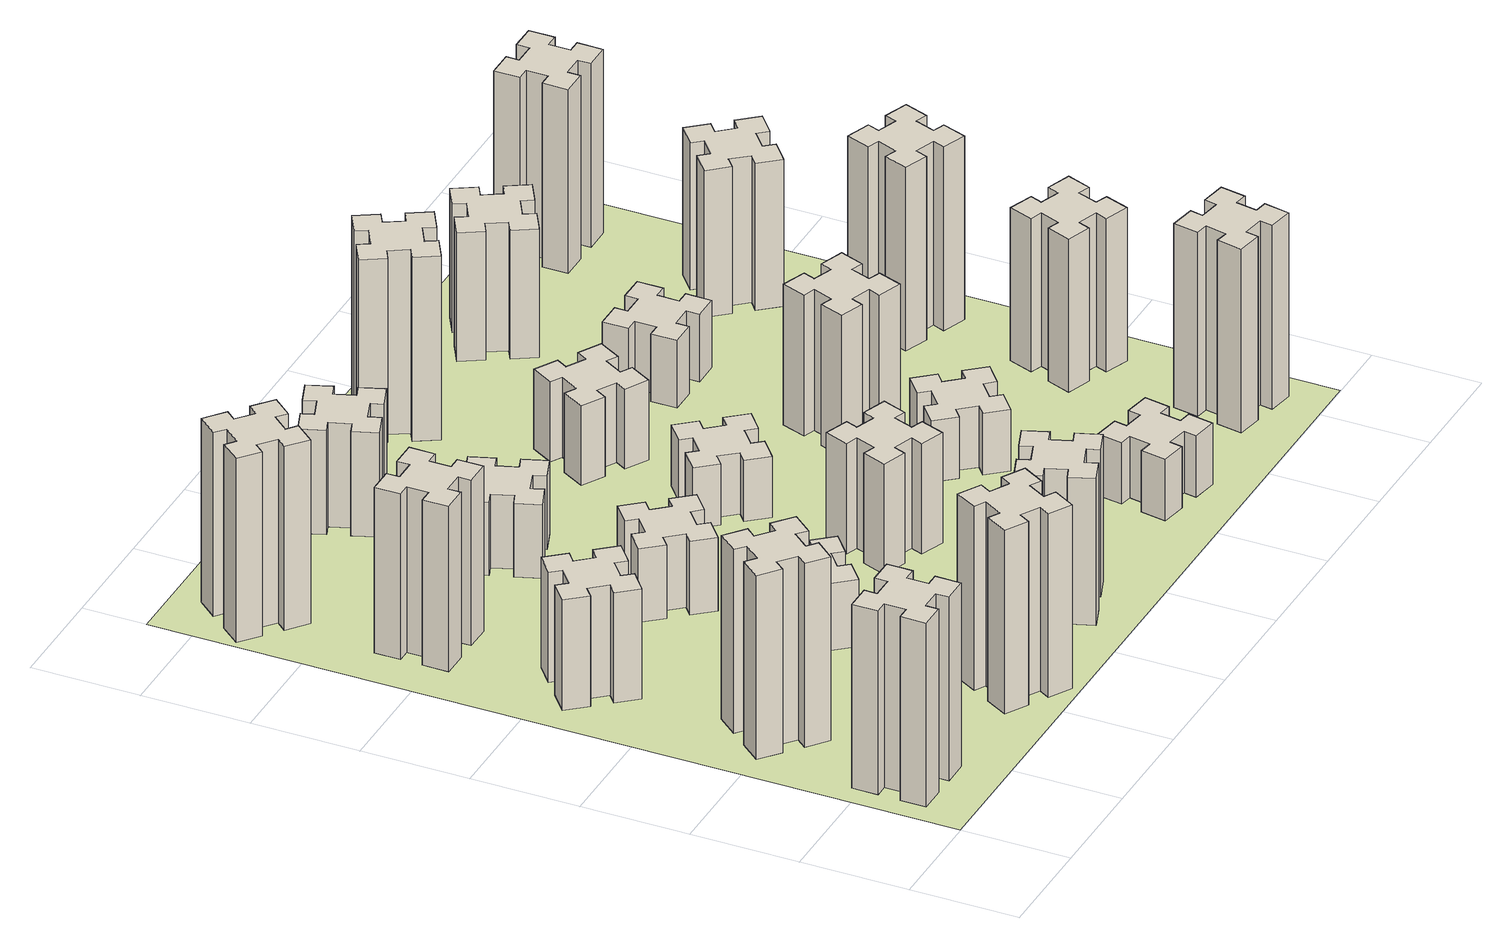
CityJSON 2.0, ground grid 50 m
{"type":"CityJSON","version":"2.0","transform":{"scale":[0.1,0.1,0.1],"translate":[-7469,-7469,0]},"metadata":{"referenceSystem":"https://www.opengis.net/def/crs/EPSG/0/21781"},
"CityObjects":{
"building1":{"type":"Building","attributes":{"class":"1000","function":"1000","usage":"1000","yearOfConstruction":2016,"roofType":"1000","measuredHeight":90,"storeysAboveGround":30,"storeysBelowGround":0},"geometry":[{"type":"Solid","lod":"1","boundaries":[[[[0,1,2,3,4,5,6,7,8,9,10,11,12,13,14,15,16,17,18,19]],[[17,16,20,21]],[[16,15,22,20]],[[15,14,23,22]],[[14,13,24,23]],[[13,12,25,24]],[[12,11,26,25]],[[11,10,27,26]],[[10,9,28,27]],[[9,8,29,28]],[[8,7,30,29]],[[7,6,31,30]],[[6,5,32,31]],[[5,4,33,32]],[[4,3,34,33]],[[3,2,35,34]],[[2,1,36,35]],[[1,0,37,36]],[[0,19,38,37]],[[19,18,39,38]],[[18,17,21,39]],[[24,25,26,27,28,29,30,31,32,33,34,35,36,37,38,39,21,20,22,23]]]]}]},
"building2":{"type":"Building","attributes":{"class":"1000","function":"1000","usage":"1000","yearOfConstruction":2016,"roofType":"1000","measuredHeight":90,"storeysAboveGround":30,"storeysBelowGround":0},"geometry":[{"type":"Solid","lod":"1","boundaries":[[[[40,41,42,43,44,45,46,47,48,49,50,51,52,53,54,55,56,57,58,59]],[[57,56,60,61]],[[56,55,62,60]],[[55,54,63,62]],[[54,53,64,63]],[[53,52,65,64]],[[52,51,66,65]],[[51,50,67,66]],[[50,49,68,67]],[[49,48,69,68]],[[48,47,70,69]],[[47,46,71,70]],[[46,45,72,71]],[[45,44,73,72]],[[44,43,74,73]],[[43,42,75,74]],[[42,41,76,75]],[[41,40,77,76]],[[40,59,78,77]],[[59,58,79,78]],[[58,57,61,79]],[[64,65,66,67,68,69,70,71,72,73,74,75,76,77,78,79,61,60,62,63]]]]}]},
"building3":{"type":"Building","attributes":{"class":"1000","function":"1000","usage":"1000","yearOfConstruction":2016,"roofType":"1000","measuredHeight":54,"storeysAboveGround":30,"storeysBelowGround":0},"geometry":[{"type":"Solid","lod":"1","boundaries":[[[[80,81,82,83,84,85,86,87,88,89,90,91,92,93,94,95,96,97,98,99]],[[97,96,100,101]],[[96,95,102,100]],[[95,94,103,102]],[[94,93,104,103]],[[93,92,105,104]],[[92,91,106,105]],[[91,90,107,106]],[[90,89,108,107]],[[89,88,109,108]],[[88,87,110,109]],[[87,86,111,110]],[[86,85,112,111]],[[85,84,113,112]],[[84,83,114,113]],[[83,82,115,114]],[[82,81,116,115]],[[81,80,117,116]],[[80,99,118,117]],[[99,98,119,118]],[[98,97,101,119]],[[104,105,106,107,108,109,110,111,112,113,114,115,116,117,118,119,101,100,102,103]]]]}]},
"building4":{"type":"Building","attributes":{"class":"1000","function":"1000","usage":"1000","yearOfConstruction":2016,"roofType":"1000","measuredHeight":81,"storeysAboveGround":30,"storeysBelowGround":0},"geometry":[{"type":"Solid","lod":"1","boundaries":[[[[120,121,122,123,124,125,126,127,128,129,130,131,132,133,134,135,136,137,138,139]],[[137,136,140,141]],[[136,135,142,140]],[[135,134,143,142]],[[134,133,144,143]],[[133,132,145,144]],[[132,131,146,145]],[[131,130,147,146]],[[130,129,148,147]],[[129,128,149,148]],[[128,127,150,149]],[[127,126,151,150]],[[126,125,152,151]],[[125,124,153,152]],[[124,123,154,153]],[[123,122,155,154]],[[122,121,156,155]],[[121,120,157,156]],[[120,139,158,157]],[[139,138,159,158]],[[138,137,141,159]],[[144,145,146,147,148,149,150,151,152,153,154,155,156,157,158,159,141,140,142,143]]]]}]},
"building5":{"type":"Building","attributes":{"class":"1000","function":"1000","usage":"1000","yearOfConstruction":2016,"roofType":"1000","measuredHeight":90,"storeysAboveGround":30,"storeysBelowGround":0},"geometry":[{"type":"Solid","lod":"1","boundaries":[[[[160,161,162,163,164,165,166,167,168,169,170,171,172,173,174,175,176,177,178,179]],[[177,176,180,181]],[[176,175,182,180]],[[175,174,183,182]],[[174,173,184,183]],[[173,172,185,184]],[[172,171,186,185]],[[171,170,187,186]],[[170,169,188,187]],[[169,168,189,188]],[[168,167,190,189]],[[167,166,191,190]],[[166,165,192,191]],[[165,164,193,192]],[[164,163,194,193]],[[163,162,195,194]],[[162,161,196,195]],[[161,160,197,196]],[[160,179,198,197]],[[179,178,199,198]],[[178,177,181,199]],[[184,185,186,187,188,189,190,191,192,193,194,195,196,197,198,199,181,180,182,183]]]]}]},
"building6":{"type":"Building","attributes":{"class":"1000","function":"1000","usage":"1000","yearOfConstruction":2016,"roofType":"1000","measuredHeight":90,"storeysAboveGround":30,"storeysBelowGround":0},"geometry":[{"type":"Solid","lod":"1","boundaries":[[[[200,201,202,203,204,205,206,207,208,209,210,211,212,213,214,215,216,217,218,219]],[[217,216,220,221]],[[216,215,222,220]],[[215,214,223,222]],[[214,213,224,223]],[[213,212,225,224]],[[212,211,226,225]],[[211,210,227,226]],[[210,209,228,227]],[[209,208,229,228]],[[208,207,230,229]],[[207,206,231,230]],[[206,205,232,231]],[[205,204,233,232]],[[204,203,234,233]],[[203,202,235,234]],[[202,201,236,235]],[[201,200,237,236]],[[200,219,238,237]],[[219,218,239,238]],[[218,217,221,239]],[[224,225,226,227,228,229,230,231,232,233,234,235,236,237,238,239,221,220,222,223]]]]}]},
"building7":{"type":"Building","attributes":{"class":"1000","function":"1000","usage":"1000","yearOfConstruction":2016,"roofType":"1000","measuredHeight":33,"storeysAboveGround":30,"storeysBelowGround":0},"geometry":[{"type":"Solid","lod":"1","boundaries":[[[[240,241,242,243,244,245,246,247,248,249,250,251,252,253,254,255,256,257,258,259]],[[257,256,260,261]],[[256,255,262,260]],[[255,254,263,262]],[[254,253,264,263]],[[253,252,265,264]],[[252,251,266,265]],[[251,250,267,266]],[[250,249,268,267]],[[249,248,269,268]],[[248,247,270,269]],[[247,246,271,270]],[[246,245,272,271]],[[245,244,273,272]],[[244,243,274,273]],[[243,242,275,274]],[[242,241,276,275]],[[241,240,277,276]],[[240,259,278,277]],[[259,258,279,278]],[[258,257,261,279]],[[264,265,266,267,268,269,270,271,272,273,274,275,276,277,278,279,261,260,262,263]]]]}]},
"building8":{"type":"Building","attributes":{"class":"1000","function":"1000","usage":"1000","yearOfConstruction":2016,"roofType":"1000","measuredHeight":36,"storeysAboveGround":30,"storeysBelowGround":0},"geometry":[{"type":"Solid","lod":"1","boundaries":[[[[280,281,282,283,284,285,286,287,288,289,290,291,292,293,294,295,296,297,298,299]],[[297,296,300,301]],[[296,295,302,300]],[[295,294,303,302]],[[294,293,304,303]],[[293,292,305,304]],[[292,291,306,305]],[[291,290,307,306]],[[290,289,308,307]],[[289,288,309,308]],[[288,287,310,309]],[[287,286,311,310]],[[286,285,312,311]],[[285,284,313,312]],[[284,283,314,313]],[[283,282,315,314]],[[282,281,316,315]],[[281,280,317,316]],[[280,299,318,317]],[[299,298,319,318]],[[298,297,301,319]],[[304,305,306,307,308,309,310,311,312,313,314,315,316,317,318,319,301,300,302,303]]]]}]},
"building9":{"type":"Building","attributes":{"class":"1000","function":"1000","usage":"1000","yearOfConstruction":2016,"roofType":"1000","measuredHeight":72,"storeysAboveGround":30,"storeysBelowGround":0},"geometry":[{"type":"Solid","lod":"1","boundaries":[[[[320,321,322,323,324,325,326,327,328,329,330,331,332,333,334,335,336,337,338,339]],[[337,336,340,341]],[[336,335,342,340]],[[335,334,343,342]],[[334,333,344,343]],[[333,332,345,344]],[[332,331,346,345]],[[331,330,347,346]],[[330,329,348,347]],[[329,328,349,348]],[[328,327,350,349]],[[327,326,351,350]],[[326,325,352,351]],[[325,324,353,352]],[[324,323,354,353]],[[323,322,355,354]],[[322,321,356,355]],[[321,320,357,356]],[[320,339,358,357]],[[339,338,359,358]],[[338,337,341,359]],[[344,345,346,347,348,349,350,351,352,353,354,355,356,357,358,359,341,340,342,343]]]]}]},
"building10":{"type":"Building","attributes":{"class":"1000","function":"1000","usage":"1000","yearOfConstruction":2016,"roofType":"1000","measuredHeight":36,"storeysAboveGround":30,"storeysBelowGround":0},"geometry":[{"type":"Solid","lod":"1","boundaries":[[[[360,361,362,363,364,365,366,367,368,369,370,371,372,373,374,375,376,377,378,379]],[[377,376,380,381]],[[376,375,382,380]],[[375,374,383,382]],[[374,373,384,383]],[[373,372,385,384]],[[372,371,386,385]],[[371,370,387,386]],[[370,369,388,387]],[[369,368,389,388]],[[368,367,390,389]],[[367,366,391,390]],[[366,365,392,391]],[[365,364,393,392]],[[364,363,394,393]],[[363,362,395,394]],[[362,361,396,395]],[[361,360,397,396]],[[360,379,398,397]],[[379,378,399,398]],[[378,377,381,399]],[[384,385,386,387,388,389,390,391,392,393,394,395,396,397,398,399,381,380,382,383]]]]}]},
"building11":{"type":"Building","attributes":{"class":"1000","function":"1000","usage":"1000","yearOfConstruction":2016,"roofType":"1000","measuredHeight":51,"storeysAboveGround":30,"storeysBelowGround":0},"geometry":[{"type":"Solid","lod":"1","boundaries":[[[[400,401,402,403,404,405,406,407,408,409,410,411,412,413,414,415,416,417,418,419]],[[417,416,420,421]],[[416,415,422,420]],[[415,414,423,422]],[[414,413,424,423]],[[413,412,425,424]],[[412,411,426,425]],[[411,410,427,426]],[[410,409,428,427]],[[409,408,429,428]],[[408,407,430,429]],[[407,406,431,430]],[[406,405,432,431]],[[405,404,433,432]],[[404,403,434,433]],[[403,402,435,434]],[[402,401,436,435]],[[401,400,437,436]],[[400,419,438,437]],[[419,418,439,438]],[[418,417,421,439]],[[424,425,426,427,428,429,430,431,432,433,434,435,436,437,438,439,421,420,422,423]]]]}]},
"building12":{"type":"Building","attributes":{"class":"1000","function":"1000","usage":"1000","yearOfConstruction":2016,"roofType":"1000","measuredHeight":54,"storeysAboveGround":30,"storeysBelowGround":0},"geometry":[{"type":"Solid","lod":"1","boundaries":[[[[440,441,442,443,444,445,446,447,448,449,450,451,452,453,454,455,456,457,458,459]],[[457,456,460,461]],[[456,455,462,460]],[[455,454,463,462]],[[454,453,464,463]],[[453,452,465,464]],[[452,451,466,465]],[[451,450,467,466]],[[450,449,468,467]],[[449,448,469,468]],[[448,447,470,469]],[[447,446,471,470]],[[446,445,472,471]],[[445,444,473,472]],[[444,443,474,473]],[[443,442,475,474]],[[442,441,476,475]],[[441,440,477,476]],[[440,459,478,477]],[[459,458,479,478]],[[458,457,461,479]],[[464,465,466,467,468,469,470,471,472,473,474,475,476,477,478,479,461,460,462,463]]]]}]},
"building13":{"type":"Building","attributes":{"class":"1000","function":"1000","usage":"1000","yearOfConstruction":2016,"roofType":"1000","measuredHeight":30,"storeysAboveGround":30,"storeysBelowGround":0},"geometry":[{"type":"Solid","lod":"1","boundaries":[[[[480,481,482,483,484,485,486,487,488,489,490,491,492,493,494,495,496,497,498,499]],[[497,496,500,501]],[[496,495,502,500]],[[495,494,503,502]],[[494,493,504,503]],[[493,492,505,504]],[[492,491,506,505]],[[491,490,507,506]],[[490,489,508,507]],[[489,488,509,508]],[[488,487,510,509]],[[487,486,511,510]],[[486,485,512,511]],[[485,484,513,512]],[[484,483,514,513]],[[483,482,515,514]],[[482,481,516,515]],[[481,480,517,516]],[[480,499,518,517]],[[499,498,519,518]],[[498,497,501,519]],[[504,505,506,507,508,509,510,511,512,513,514,515,516,517,518,519,501,500,502,503]]]]}]},
"building14":{"type":"Building","attributes":{"class":"1000","function":"1000","usage":"1000","yearOfConstruction":2016,"roofType":"1000","measuredHeight":39,"storeysAboveGround":30,"storeysBelowGround":0},"geometry":[{"type":"Solid","lod":"1","boundaries":[[[[520,521,522,523,524,525,526,527,528,529,530,531,532,533,534,535,536,537,538,539]],[[537,536,540,541]],[[536,535,542,540]],[[535,534,543,542]],[[534,533,544,543]],[[533,532,545,544]],[[532,531,546,545]],[[531,530,547,546]],[[530,529,548,547]],[[529,528,549,548]],[[528,527,550,549]],[[527,526,551,550]],[[526,525,552,551]],[[525,524,553,552]],[[524,523,554,553]],[[523,522,555,554]],[[522,521,556,555]],[[521,520,557,556]],[[520,539,558,557]],[[539,538,559,558]],[[538,537,541,559]],[[544,545,546,547,548,549,550,551,552,553,554,555,556,557,558,559,541,540,542,543]]]]}]},
"building15":{"type":"Building","attributes":{"class":"1000","function":"1000","usage":"1000","yearOfConstruction":2016,"roofType":"1000","measuredHeight":30,"storeysAboveGround":30,"storeysBelowGround":0},"geometry":[{"type":"Solid","lod":"1","boundaries":[[[[560,561,562,563,564,565,566,567,568,569,570,571,572,573,574,575,576,577,578,579]],[[577,576,580,581]],[[576,575,582,580]],[[575,574,583,582]],[[574,573,584,583]],[[573,572,585,584]],[[572,571,586,585]],[[571,570,587,586]],[[570,569,588,587]],[[569,568,589,588]],[[568,567,590,589]],[[567,566,591,590]],[[566,565,592,591]],[[565,564,593,592]],[[564,563,594,593]],[[563,562,595,594]],[[562,561,596,595]],[[561,560,597,596]],[[560,579,598,597]],[[579,578,599,598]],[[578,577,581,599]],[[584,585,586,587,588,589,590,591,592,593,594,595,596,597,598,599,581,580,582,583]]]]}]},
"building16":{"type":"Building","attributes":{"class":"1000","function":"1000","usage":"1000","yearOfConstruction":2016,"roofType":"1000","measuredHeight":90,"storeysAboveGround":30,"storeysBelowGround":0},"geometry":[{"type":"Solid","lod":"1","boundaries":[[[[600,601,602,603,604,605,606,607,608,609,610,611,612,613,614,615,616,617,618,619]],[[617,616,620,621]],[[616,615,622,620]],[[615,614,623,622]],[[614,613,624,623]],[[613,612,625,624]],[[612,611,626,625]],[[611,610,627,626]],[[610,609,628,627]],[[609,608,629,628]],[[608,607,630,629]],[[607,606,631,630]],[[606,605,632,631]],[[605,604,633,632]],[[604,603,634,633]],[[603,602,635,634]],[[602,601,636,635]],[[601,600,637,636]],[[600,619,638,637]],[[619,618,639,638]],[[618,617,621,639]],[[624,625,626,627,628,629,630,631,632,633,634,635,636,637,638,639,621,620,622,623]]]]}]},
"building17":{"type":"Building","attributes":{"class":"1000","function":"1000","usage":"1000","yearOfConstruction":2016,"roofType":"1000","measuredHeight":30,"storeysAboveGround":30,"storeysBelowGround":0},"geometry":[{"type":"Solid","lod":"1","boundaries":[[[[640,641,642,643,644,645,646,647,648,649,650,651,652,653,654,655,656,657,658,659]],[[657,656,660,661]],[[656,655,662,660]],[[655,654,663,662]],[[654,653,664,663]],[[653,652,665,664]],[[652,651,666,665]],[[651,650,667,666]],[[650,649,668,667]],[[649,648,669,668]],[[648,647,670,669]],[[647,646,671,670]],[[646,645,672,671]],[[645,644,673,672]],[[644,643,674,673]],[[643,642,675,674]],[[642,641,676,675]],[[641,640,677,676]],[[640,659,678,677]],[[659,658,679,678]],[[658,657,661,679]],[[664,665,666,667,668,669,670,671,672,673,674,675,676,677,678,679,661,660,662,663]]]]}]},
"building18":{"type":"Building","attributes":{"class":"1000","function":"1000","usage":"1000","yearOfConstruction":2016,"roofType":"1000","measuredHeight":69,"storeysAboveGround":30,"storeysBelowGround":0},"geometry":[{"type":"Solid","lod":"1","boundaries":[[[[680,681,682,683,684,685,686,687,688,689,690,691,692,693,694,695,696,697,698,699]],[[697,696,700,701]],[[696,695,702,700]],[[695,694,703,702]],[[694,693,704,703]],[[693,692,705,704]],[[692,691,706,705]],[[691,690,707,706]],[[690,689,708,707]],[[689,688,709,708]],[[688,687,710,709]],[[687,686,711,710]],[[686,685,712,711]],[[685,684,713,712]],[[684,683,714,713]],[[683,682,715,714]],[[682,681,716,715]],[[681,680,717,716]],[[680,699,718,717]],[[699,698,719,718]],[[698,697,701,719]],[[704,705,706,707,708,709,710,711,712,713,714,715,716,717,718,719,701,700,702,703]]]]}]},
"building19":{"type":"Building","attributes":{"class":"1000","function":"1000","usage":"1000","yearOfConstruction":2016,"roofType":"1000","measuredHeight":33,"storeysAboveGround":30,"storeysBelowGround":0},"geometry":[{"type":"Solid","lod":"1","boundaries":[[[[720,721,722,723,724,725,726,727,728,729,730,731,732,733,734,735,736,737,738,739]],[[737,736,740,741]],[[736,735,742,740]],[[735,734,743,742]],[[734,733,744,743]],[[733,732,745,744]],[[732,731,746,745]],[[731,730,747,746]],[[730,729,748,747]],[[729,728,749,748]],[[728,727,750,749]],[[727,726,751,750]],[[726,725,752,751]],[[725,724,753,752]],[[724,723,754,753]],[[723,722,755,754]],[[722,721,756,755]],[[721,720,757,756]],[[720,739,758,757]],[[739,738,759,758]],[[738,737,741,759]],[[744,745,746,747,748,749,750,751,752,753,754,755,756,757,758,759,741,740,742,743]]]]}]},
"building20":{"type":"Building","attributes":{"class":"1000","function":"1000","usage":"1000","yearOfConstruction":2016,"roofType":"1000","measuredHeight":90,"storeysAboveGround":30,"storeysBelowGround":0},"geometry":[{"type":"Solid","lod":"1","boundaries":[[[[760,761,762,763,764,765,766,767,768,769,770,771,772,773,774,775,776,777,778,779]],[[777,776,780,781]],[[776,775,782,780]],[[775,774,783,782]],[[774,773,784,783]],[[773,772,785,784]],[[772,771,786,785]],[[771,770,787,786]],[[770,769,788,787]],[[769,768,789,788]],[[768,767,790,789]],[[767,766,791,790]],[[766,765,792,791]],[[765,764,793,792]],[[764,763,794,793]],[[763,762,795,794]],[[762,761,796,795]],[[761,760,797,796]],[[760,779,798,797]],[[779,778,799,798]],[[778,777,781,799]],[[784,785,786,787,788,789,790,791,792,793,794,795,796,797,798,799,781,780,782,783]]]]}]},
"building21":{"type":"Building","attributes":{"class":"1000","function":"1000","usage":"1000","yearOfConstruction":2016,"roofType":"1000","measuredHeight":63,"storeysAboveGround":30,"storeysBelowGround":0},"geometry":[{"type":"Solid","lod":"1","boundaries":[[[[800,801,802,803,804,805,806,807,808,809,810,811,812,813,814,815,816,817,818,819]],[[817,816,820,821]],[[816,815,822,820]],[[815,814,823,822]],[[814,813,824,823]],[[813,812,825,824]],[[812,811,826,825]],[[811,810,827,826]],[[810,809,828,827]],[[809,808,829,828]],[[808,807,830,829]],[[807,806,831,830]],[[806,805,832,831]],[[805,804,833,832]],[[804,803,834,833]],[[803,802,835,834]],[[802,801,836,835]],[[801,800,837,836]],[[800,819,838,837]],[[819,818,839,838]],[[818,817,821,839]],[[824,825,826,827,828,829,830,831,832,833,834,835,836,837,838,839,821,820,822,823]]]]}]},
"building22":{"type":"Building","attributes":{"class":"1000","function":"1000","usage":"1000","yearOfConstruction":2016,"roofType":"1000","measuredHeight":75,"storeysAboveGround":30,"storeysBelowGround":0},"geometry":[{"type":"Solid","lod":"1","boundaries":[[[[840,841,842,843,844,845,846,847,848,849,850,851,852,853,854,855,856,857,858,859]],[[857,856,860,861]],[[856,855,862,860]],[[855,854,863,862]],[[854,853,864,863]],[[853,852,865,864]],[[852,851,866,865]],[[851,850,867,866]],[[850,849,868,867]],[[849,848,869,868]],[[848,847,870,869]],[[847,846,871,870]],[[846,845,872,871]],[[845,844,873,872]],[[844,843,874,873]],[[843,842,875,874]],[[842,841,876,875]],[[841,840,877,876]],[[840,859,878,877]],[[859,858,879,878]],[[858,857,861,879]],[[864,865,866,867,868,869,870,871,872,873,874,875,876,877,878,879,861,860,862,863]]]]}]},
"building23":{"type":"Building","attributes":{"class":"1000","function":"1000","usage":"1000","yearOfConstruction":2016,"roofType":"1000","measuredHeight":90,"storeysAboveGround":30,"storeysBelowGround":0},"geometry":[{"type":"Solid","lod":"1","boundaries":[[[[880,881,882,883,884,885,886,887,888,889,890,891,892,893,894,895,896,897,898,899]],[[897,896,900,901]],[[896,895,902,900]],[[895,894,903,902]],[[894,893,904,903]],[[893,892,905,904]],[[892,891,906,905]],[[891,890,907,906]],[[890,889,908,907]],[[889,888,909,908]],[[888,887,910,909]],[[887,886,911,910]],[[886,885,912,911]],[[885,884,913,912]],[[884,883,914,913]],[[883,882,915,914]],[[882,881,916,915]],[[881,880,917,916]],[[880,899,918,917]],[[899,898,919,918]],[[898,897,901,919]],[[904,905,906,907,908,909,910,911,912,913,914,915,916,917,918,919,901,900,902,903]]]]}]},
"building24":{"type":"Building","attributes":{"class":"1000","function":"1000","usage":"1000","yearOfConstruction":2016,"roofType":"1000","measuredHeight":72,"storeysAboveGround":30,"storeysBelowGround":0},"geometry":[{"type":"Solid","lod":"1","boundaries":[[[[920,921,922,923,924,925,926,927,928,929,930,931,932,933,934,935,936,937,938,939]],[[937,936,940,941]],[[936,935,942,940]],[[935,934,943,942]],[[934,933,944,943]],[[933,932,945,944]],[[932,931,946,945]],[[931,930,947,946]],[[930,929,948,947]],[[929,928,949,948]],[[928,927,950,949]],[[927,926,951,950]],[[926,925,952,951]],[[925,924,953,952]],[[924,923,954,953]],[[923,922,955,954]],[[922,921,956,955]],[[921,920,957,956]],[[920,939,958,957]],[[939,938,959,958]],[[938,937,941,959]],[[944,945,946,947,948,949,950,951,952,953,954,955,956,957,958,959,941,940,942,943]]]]}]},
"building25":{"type":"Building","attributes":{"class":"1000","function":"1000","usage":"1000","yearOfConstruction":2016,"roofType":"1000","measuredHeight":90,"storeysAboveGround":30,"storeysBelowGround":0},"geometry":[{"type":"Solid","lod":"1","boundaries":[[[[960,961,962,963,964,965,966,967,968,969,970,971,972,973,974,975,976,977,978,979]],[[977,976,980,981]],[[976,975,982,980]],[[975,974,983,982]],[[974,973,984,983]],[[973,972,985,984]],[[972,971,986,985]],[[971,970,987,986]],[[970,969,988,987]],[[969,968,989,988]],[[968,967,990,989]],[[967,966,991,990]],[[966,965,992,991]],[[965,964,993,992]],[[964,963,994,993]],[[963,962,995,994]],[[962,961,996,995]],[[961,960,997,996]],[[960,979,998,997]],[[979,978,999,998]],[[978,977,981,999]],[[984,985,986,987,988,989,990,991,992,993,994,995,996,997,998,999,981,980,982,983]]]]}]},
"landuse1":{"type":"LandUse","attributes":{"name":"plot1","function":"1010"},"geometry":[{"type":"MultiSurface","lod":"1","boundaries":[[[1000,1001,1002,1003]]]}]}
},
"vertices":[
[165,425,0],[165,325,0],[105,325,0],[105,205,0],[225,205,0],[225,265,0],[325,265,0],[325,205,0],[445,205,0],[445,325,0],[385,325,0],[385,425,0],[445,425,0],[445,545,0],[325,545,0],[325,485,0],[225,485,0],[225,545,0],[105,545,0],[105,425,0],[225,485,900],[225,545,900],[325,485,900],[325,545,900],[445,545,900],[445,425,900],[385,425,900],[385,325,900],[445,325,900],[445,205,900],[325,205,900],[325,265,900],[225,265,900],[225,205,900],[105,205,900],[105,325,900],[165,325,900],[165,425,900],[105,425,900],[105,545,900],
[484,1067,0],[408,1132,0],[446,1178,0],[354,1255,0],[277,1163,0],[323,1124,0],[259,1048,0],[213,1086,0],[136,994,0],[228,917,0],[266,963,0],[343,899,0],[304,853,0],[396,776,0],[473,868,0],[427,906,0],[492,983,0],[538,944,0],[615,1036,0],[523,1113,0],[492,983,900],[538,944,900],[427,906,900],[473,868,900],[396,776,900],[304,853,900],[343,899,900],[266,963,900],[228,917,900],[136,994,900],[213,1086,900],[259,1048,900],[323,1124,900],[277,1163,900],[354,1255,900],[446,1178,900],[408,1132,900],[484,1067,900],[523,1113,900],[615,1036,900],
[492,1888,0],[427,1964,0],[473,2003,0],[396,2095,0],[304,2018,0],[343,1972,0],[266,1907,0],[228,1953,0],[136,1876,0],[213,1784,0],[259,1823,0],[323,1746,0],[277,1708,0],[354,1616,0],[446,1693,0],[408,1739,0],[484,1803,0],[523,1757,0],[615,1834,0],[538,1926,0],[484,1803,540],[523,1757,540],[408,1739,540],[446,1693,540],[354,1616,540],[277,1708,540],[323,1746,540],[259,1823,540],[213,1784,540],[136,1876,540],[228,1953,540],[266,1907,540],[343,1972,540],[304,2018,540],[396,2095,540],[473,2003,540],[427,1964,540],[492,1888,540],[538,1926,540],[615,1834,540],
[485,2545,0],[485,2645,0],[545,2645,0],[545,2765,0],[425,2765,0],[425,2705,0],[325,2705,0],[325,2765,0],[205,2765,0],[205,2645,0],[265,2645,0],[265,2545,0],[205,2545,0],[205,2425,0],[325,2425,0],[325,2485,0],[425,2485,0],[425,2425,0],[545,2425,0],[545,2545,0],[425,2485,810],[425,2425,810],[325,2485,810],[325,2425,810],[205,2425,810],[205,2545,810],[265,2545,810],[265,2645,810],[205,2645,810],[205,2765,810],[325,2765,810],[325,2705,810],[425,2705,810],[425,2765,810],[545,2765,810],[545,2645,810],[485,2645,810],[485,2545,810],[545,2545,810],[545,2425,810],
[1214,346,0],[1127,396,0],[1157,448,0],[1053,508,0],[993,404,0],[1045,374,0],[995,287,0],[943,317,0],[883,213,0],[987,153,0],[1017,205,0],[1104,155,0],[1074,103,0],[1178,43,0],[1238,147,0],[1186,177,0],[1236,264,0],[1288,234,0],[1348,338,0],[1244,398,0],[1236,264,900],[1288,234,900],[1186,177,900],[1238,147,900],[1178,43,900],[1074,103,900],[1104,155,900],[1017,205,900],[987,153,900],[883,213,900],[943,317,900],[995,287,900],[1045,374,900],[993,404,900],[1053,508,900],[1157,448,900],[1127,396,900],[1214,346,900],[1244,398,900],[1348,338,900],
[384,3387,0],[308,3452,0],[346,3498,0],[254,3575,0],[177,3483,0],[223,3444,0],[159,3368,0],[113,3406,0],[36,3314,0],[128,3237,0],[166,3283,0],[243,3219,0],[204,3173,0],[296,3096,0],[373,3188,0],[327,3226,0],[392,3303,0],[438,3264,0],[515,3356,0],[423,3433,0],[392,3303,900],[438,3264,900],[327,3226,900],[373,3188,900],[296,3096,900],[204,3173,900],[243,3219,900],[166,3283,900],[128,3237,900],[36,3314,900],[113,3406,900],[159,3368,900],[223,3444,900],[177,3483,900],[254,3575,900],[346,3498,900],[308,3452,900],[384,3387,900],[423,3433,900],[515,3356,900],
[1083,1332,0],[1006,1267,0],[968,1313,0],[876,1236,0],[953,1144,0],[999,1183,0],[1063,1106,0],[1017,1068,0],[1094,976,0],[1186,1053,0],[1148,1099,0],[1224,1163,0],[1263,1117,0],[1355,1194,0],[1278,1286,0],[1232,1248,0],[1167,1324,0],[1213,1363,0],[1136,1455,0],[1044,1378,0],[1167,1324,330],[1213,1363,330],[1232,1248,330],[1278,1286,330],[1355,1194,330],[1263,1117,330],[1224,1163,330],[1148,1099,330],[1186,1053,330],[1094,976,330],[1017,1068,330],[1063,1106,330],[999,1183,330],[953,1144,330],[876,1236,330],[968,1313,330],[1006,1267,330],[1083,1332,330],[1044,1378,330],[1136,1455,330],
[1083,1972,0],[1006,1907,0],[968,1953,0],[876,1876,0],[953,1784,0],[999,1823,0],[1063,1746,0],[1017,1708,0],[1094,1616,0],[1186,1693,0],[1148,1739,0],[1224,1803,0],[1263,1757,0],[1355,1834,0],[1278,1926,0],[1232,1888,0],[1167,1964,0],[1213,2003,0],[1136,2095,0],[1044,2018,0],[1167,1964,360],[1213,2003,360],[1232,1888,360],[1278,1926,360],[1355,1834,360],[1263,1757,360],[1224,1803,360],[1148,1739,360],[1186,1693,360],[1094,1616,360],[1017,1708,360],[1063,1746,360],[999,1823,360],[953,1784,360],[876,1876,360],[968,1953,360],[1006,1907,360],[1083,1972,360],[1044,2018,360],[1136,2095,360],
[1765,496,0],[1671,462,0],[1650,518,0],[1537,477,0],[1579,364,0],[1635,385,0],[1669,291,0],[1613,270,0],[1654,157,0],[1767,199,0],[1746,255,0],[1840,289,0],[1860,233,0],[1973,274,0],[1932,387,0],[1876,366,0],[1842,460,0],[1898,480,0],[1857,593,0],[1744,552,0],[1842,460,720],[1898,480,720],[1876,366,720],[1932,387,720],[1973,274,720],[1860,233,720],[1840,289,720],[1746,255,720],[1767,199,720],[1654,157,720],[1613,270,720],[1669,291,720],[1635,385,720],[1579,364,720],[1537,477,720],[1650,518,720],[1671,462,720],[1765,496,720],[1744,552,720],[1857,593,720],
[1106,2475,0],[1200,2509,0],[1220,2453,0],[1333,2494,0],[1292,2607,0],[1236,2586,0],[1202,2680,0],[1258,2700,0],[1217,2813,0],[1104,2772,0],[1125,2716,0],[1031,2682,0],[1010,2738,0],[897,2697,0],[939,2584,0],[995,2605,0],[1029,2511,0],[973,2490,0],[1014,2377,0],[1127,2419,0],[1029,2511,360],[973,2490,360],[995,2605,360],[939,2584,360],[897,2697,360],[1010,2738,360],[1031,2682,360],[1125,2716,360],[1104,2772,360],[1217,2813,360],[1258,2700,360],[1202,2680,360],[1236,2586,360],[1292,2607,360],[1333,2494,360],[1220,2453,360],[1200,2509,360],[1106,2475,360],[1127,2419,360],[1014,2377,360],
[1125,3456,0],[1031,3422,0],[1010,3478,0],[897,3437,0],[939,3324,0],[995,3345,0],[1029,3251,0],[973,3230,0],[1014,3117,0],[1127,3159,0],[1106,3215,0],[1200,3249,0],[1220,3193,0],[1333,3234,0],[1292,3347,0],[1236,3326,0],[1202,3420,0],[1258,3440,0],[1217,3553,0],[1104,3512,0],[1202,3420,510],[1258,3440,510],[1236,3326,510],[1292,3347,510],[1333,3234,510],[1220,3193,510],[1200,3249,510],[1106,3215,510],[1127,3159,510],[1014,3117,510],[973,3230,510],[1029,3251,510],[995,3345,510],[939,3324,510],[897,3437,510],[1010,3478,510],[1031,3422,510],[1125,3456,510],[1104,3512,510],[1217,3553,510],
[1769,1300,0],[1735,1206,0],[1679,1227,0],[1637,1114,0],[1750,1073,0],[1771,1129,0],[1865,1095,0],[1844,1039,0],[1957,997,0],[1998,1110,0],[1942,1131,0],[1976,1225,0],[2032,1204,0],[2073,1317,0],[1960,1358,0],[1940,1302,0],[1846,1336,0],[1867,1392,0],[1754,1433,0],[1713,1320,0],[1846,1336,540],[1867,1392,540],[1940,1302,540],[1960,1358,540],[2073,1317,540],[2032,1204,540],[1976,1225,540],[1942,1131,540],[1998,1110,540],[1957,997,540],[1844,1039,540],[1865,1095,540],[1771,1129,540],[1750,1073,540],[1637,1114,540],[1679,1227,540],[1735,1206,540],[1769,1300,540],[1713,1320,540],[1754,1433,540],
[1972,1988,0],[1907,2064,0],[1953,2103,0],[1876,2195,0],[1784,2118,0],[1823,2072,0],[1746,2007,0],[1708,2053,0],[1616,1976,0],[1693,1884,0],[1739,1923,0],[1803,1846,0],[1757,1808,0],[1834,1716,0],[1926,1793,0],[1888,1839,0],[1964,1903,0],[2003,1857,0],[2095,1934,0],[2018,2026,0],[1964,1903,300],[2003,1857,300],[1888,1839,300],[1926,1793,300],[1834,1716,300],[1757,1808,300],[1803,1846,300],[1739,1923,300],[1693,1884,300],[1616,1976,300],[1708,2053,300],[1746,2007,300],[1823,2072,300],[1784,2118,300],[1876,2195,300],[1953,2103,300],[1907,2064,300],[1972,1988,300],[2018,2026,300],[2095,1934,300],
[2026,2497,0],[2076,2584,0],[2128,2554,0],[2188,2658,0],[2084,2718,0],[2054,2666,0],[1967,2716,0],[1997,2768,0],[1893,2828,0],[1833,2724,0],[1885,2694,0],[1835,2607,0],[1783,2637,0],[1723,2533,0],[1827,2473,0],[1857,2525,0],[1944,2475,0],[1914,2423,0],[2018,2363,0],[2078,2467,0],[1944,2475,390],[1914,2423,390],[1857,2525,390],[1827,2473,390],[1723,2533,390],[1783,2637,390],[1835,2607,390],[1885,2694,390],[1833,2724,390],[1893,2828,390],[1997,2768,390],[1967,2716,390],[2054,2666,390],[2084,2718,390],[2188,2658,390],[2128,2554,390],[2076,2584,390],[2026,2497,390],[2078,2467,390],[2018,2363,390],
[2596,444,0],[2578,345,0],[2519,356,0],[2498,237,0],[2617,217,0],[2627,276,0],[2725,258,0],[2715,199,0],[2833,178,0],[2854,297,0],[2795,307,0],[2812,405,0],[2871,395,0],[2892,513,0],[2774,534,0],[2764,475,0],[2665,492,0],[2676,551,0],[2557,572,0],[2537,454,0],[2665,492,300],[2676,551,300],[2764,475,300],[2774,534,300],[2892,513,300],[2871,395,300],[2812,405,300],[2795,307,300],[2854,297,300],[2833,178,300],[2715,199,300],[2725,258,300],[2627,276,300],[2617,217,300],[2498,237,300],[2519,356,300],[2578,345,300],[2596,444,300],[2537,454,300],[2557,572,300],
[1844,3556,0],[1757,3506,0],[1727,3558,0],[1623,3498,0],[1683,3394,0],[1735,3424,0],[1785,3337,0],[1733,3307,0],[1793,3203,0],[1897,3263,0],[1867,3315,0],[1954,3365,0],[1984,3313,0],[2088,3373,0],[2028,3477,0],[1976,3447,0],[1926,3534,0],[1978,3564,0],[1918,3668,0],[1814,3608,0],[1926,3534,900],[1978,3564,900],[1976,3447,900],[2028,3477,900],[2088,3373,900],[1984,3313,900],[1954,3365,900],[1867,3315,900],[1897,3263,900],[1793,3203,900],[1733,3307,900],[1785,3337,900],[1735,3424,900],[1683,3394,900],[1623,3498,900],[1727,3558,900],[1757,3506,900],[1844,3556,900],[1814,3608,900],[1918,3668,900],
[2628,1099,0],[2704,1163,0],[2743,1117,0],[2835,1194,0],[2758,1286,0],[2712,1248,0],[2647,1324,0],[2693,1363,0],[2616,1455,0],[2524,1378,0],[2563,1332,0],[2486,1267,0],[2448,1313,0],[2356,1236,0],[2433,1144,0],[2479,1183,0],[2543,1106,0],[2497,1068,0],[2574,976,0],[2666,1053,0],[2543,1106,300],[2497,1068,300],[2479,1183,300],[2433,1144,300],[2356,1236,300],[2448,1313,300],[2486,1267,300],[2563,1332,300],[2524,1378,300],[2616,1455,300],[2693,1363,300],[2647,1324,300],[2712,1248,300],[2758,1286,300],[2835,1194,300],[2743,1117,300],[2704,1163,300],[2628,1099,300],[2666,1053,300],[2574,976,300],
[2682,1671,0],[2716,1765,0],[2772,1744,0],[2813,1857,0],[2700,1898,0],[2680,1842,0],[2586,1876,0],[2607,1932,0],[2494,1973,0],[2453,1860,0],[2509,1840,0],[2475,1746,0],[2419,1767,0],[2377,1654,0],[2490,1613,0],[2511,1669,0],[2605,1635,0],[2584,1579,0],[2697,1537,0],[2738,1650,0],[2605,1635,690],[2584,1579,690],[2511,1669,690],[2490,1613,690],[2377,1654,690],[2419,1767,690],[2475,1746,690],[2509,1840,690],[2453,1860,690],[2494,1973,690],[2607,1932,690],[2586,1876,690],[2680,1842,690],[2700,1898,690],[2813,1857,690],[2772,1744,690],[2716,1765,690],[2682,1671,690],[2738,1650,690],[2697,1537,690],
[2705,2545,0],[2705,2645,0],[2765,2645,0],[2765,2765,0],[2645,2765,0],[2645,2705,0],[2545,2705,0],[2545,2765,0],[2425,2765,0],[2425,2645,0],[2485,2645,0],[2485,2545,0],[2425,2545,0],[2425,2425,0],[2545,2425,0],[2545,2485,0],[2645,2485,0],[2645,2425,0],[2765,2425,0],[2765,2545,0],[2645,2485,330],[2645,2425,330],[2545,2485,330],[2545,2425,330],[2425,2425,330],[2425,2545,330],[2485,2545,330],[2485,2645,330],[2425,2645,330],[2425,2765,330],[2545,2765,330],[2545,2705,330],[2645,2705,330],[2645,2765,330],[2765,2765,330],[2765,2645,330],[2705,2645,330],[2705,2545,330],[2765,2545,330],[2765,2425,330],
[3504,475,0],[3405,492,0],[3416,551,0],[3297,572,0],[3277,454,0],[3336,444,0],[3318,345,0],[3259,356,0],[3238,237,0],[3357,217,0],[3367,276,0],[3465,258,0],[3455,199,0],[3573,178,0],[3594,297,0],[3535,307,0],[3552,405,0],[3611,395,0],[3632,513,0],[3514,534,0],[3552,405,900],[3611,395,900],[3535,307,900],[3594,297,900],[3573,178,900],[3455,199,900],[3465,258,900],[3367,276,900],[3357,217,900],[3238,237,900],[3259,356,900],[3318,345,900],[3336,444,900],[3277,454,900],[3297,572,900],[3416,551,900],[3405,492,900],[3504,475,900],[3514,534,900],[3632,513,900],
[2716,3347,0],[2666,3434,0],[2718,3464,0],[2658,3568,0],[2554,3508,0],[2584,3456,0],[2497,3406,0],[2467,3458,0],[2363,3398,0],[2423,3294,0],[2475,3324,0],[2525,3237,0],[2473,3207,0],[2533,3103,0],[2637,3163,0],[2607,3215,0],[2694,3265,0],[2724,3213,0],[2828,3273,0],[2768,3377,0],[2694,3265,630],[2724,3213,630],[2607,3215,630],[2637,3163,630],[2533,3103,630],[2473,3207,630],[2525,3237,630],[2475,3324,630],[2423,3294,630],[2363,3398,630],[2467,3458,630],[2497,3406,630],[2584,3456,630],[2554,3508,630],[2658,3568,630],[2718,3464,630],[2666,3434,630],[2716,3347,630],[2768,3377,630],[2828,3273,630],
[3351,1029,0],[3445,995,0],[3424,939,0],[3537,897,0],[3578,1010,0],[3522,1031,0],[3556,1125,0],[3612,1104,0],[3653,1217,0],[3540,1258,0],[3520,1202,0],[3426,1236,0],[3447,1292,0],[3334,1333,0],[3293,1220,0],[3349,1200,0],[3315,1106,0],[3259,1127,0],[3217,1014,0],[3330,973,0],[3315,1106,750],[3259,1127,750],[3349,1200,750],[3293,1220,750],[3334,1333,750],[3447,1292,750],[3426,1236,750],[3520,1202,750],[3540,1258,750],[3653,1217,750],[3612,1104,750],[3556,1125,750],[3522,1031,750],[3578,1010,750],[3537,897,750],[3424,939,750],[3445,995,750],[3351,1029,750],[3330,973,750],[3217,1014,750],
[3520,1942,0],[3426,1976,0],[3447,2032,0],[3334,2073,0],[3293,1960,0],[3349,1940,0],[3315,1846,0],[3259,1867,0],[3217,1754,0],[3330,1713,0],[3351,1769,0],[3445,1735,0],[3424,1679,0],[3537,1637,0],[3578,1750,0],[3522,1771,0],[3556,1865,0],[3612,1844,0],[3653,1957,0],[3540,1998,0],[3556,1865,900],[3612,1844,900],[3522,1771,900],[3578,1750,900],[3537,1637,900],[3424,1679,900],[3445,1735,900],[3351,1769,900],[3330,1713,900],[3217,1754,900],[3259,1867,900],[3315,1846,900],[3349,1940,900],[3293,1960,900],[3334,2073,900],[3447,2032,900],[3426,1976,900],[3520,1942,900],[3540,1998,900],[3653,1957,900],
[3219,2563,0],[3283,2486,0],[3237,2448,0],[3314,2356,0],[3406,2433,0],[3368,2479,0],[3444,2543,0],[3483,2497,0],[3575,2574,0],[3498,2666,0],[3452,2628,0],[3387,2704,0],[3433,2743,0],[3356,2835,0],[3264,2758,0],[3303,2712,0],[3226,2647,0],[3188,2693,0],[3096,2616,0],[3173,2524,0],[3226,2647,720],[3188,2693,720],[3303,2712,720],[3264,2758,720],[3356,2835,720],[3433,2743,720],[3387,2704,720],[3452,2628,720],[3498,2666,720],[3575,2574,720],[3483,2497,720],[3444,2543,720],[3368,2479,720],[3406,2433,720],[3314,2356,720],[3237,2448,720],[3283,2486,720],[3219,2563,720],[3173,2524,720],[3096,2616,720],
[3285,3325,0],[3385,3325,0],[3385,3265,0],[3505,3265,0],[3505,3385,0],[3445,3385,0],[3445,3485,0],[3505,3485,0],[3505,3605,0],[3385,3605,0],[3385,3545,0],[3285,3545,0],[3285,3605,0],[3165,3605,0],[3165,3485,0],[3225,3485,0],[3225,3385,0],[3165,3385,0],[3165,3265,0],[3285,3265,0],[3225,3385,900],[3165,3385,900],[3225,3485,900],[3165,3485,900],[3165,3605,900],[3285,3605,900],[3285,3545,900],[3385,3545,900],[3385,3605,900],[3505,3605,900],[3505,3485,900],[3445,3485,900],[3445,3385,900],[3505,3385,900],[3505,3265,900],[3385,3265,900],[3385,3325,900],[3285,3325,900],[3285,3265,900],[3165,3265,900],
[5,3705,0],[3705,3705,0],[3705,5,0],[5,5,0]
]}
